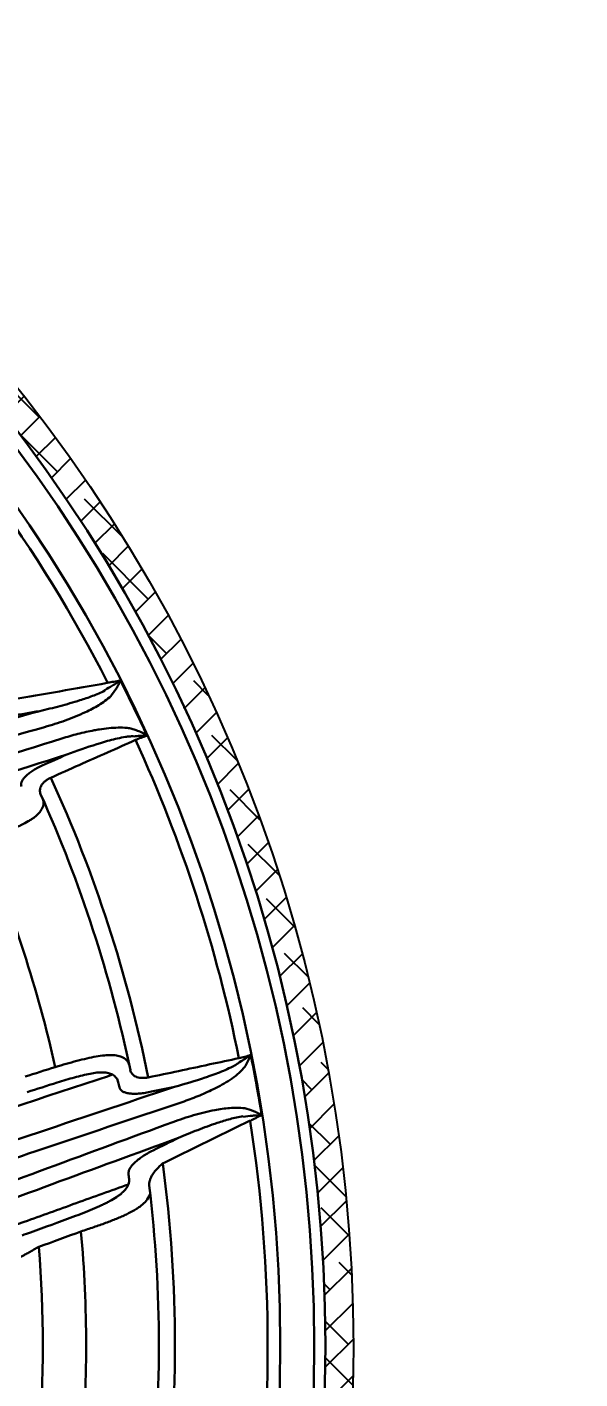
# Model space of a CAD drawing. Header units: inches. Extents: x 975 to 1816, y 133 to 420.
# Drawn here: x 1601.8 to 1623.3, y 275.1 to 327.7 of the extents above; entities that cross this region are included whole.
import ezdxf

# ---------------------------------------------------------------- set-up
doc = ezdxf.new("R2010")
doc.units = ezdxf.units.IN
doc.header["$MEASUREMENT"] = 0
doc.linetypes.add('CENTER', pattern=[2, 1.25, -0.25, 0.25, -0.25])
doc.layers.get('0').update_dxf_attribs({"lineweight": 30})
doc.layers.add('Center', color=1, linetype='CENTER', lineweight=18)
doc.layers.add('FORMAT', color=7, linetype='Continuous')
doc.styles.add('TCVN', font='tcvn+7284-2003r.ttf', dxfattribs={"height": 2.5})
doc.dimstyles.new('TCVN', dxfattribs={"dimtxt": 2.5, "dimasz": 3, "dimexe": 0.1, "dimexo": 0.0625, "dimgap": 0.09, "dimtad": 0, "dimtoh": 1, "dimdec": 0, "dimzin": 0, "dimdsep": 46, "dimtxsty": 'TCVN', "dimcen": 0.09, "dimclrd": 2, "dimclre": 2, "dimclrt": 1, "dimadec": 0, "dimazin": 0, "dimtfac": 1, "dimtdec": 0, "dimtofl": 0, "dimtmove": 0, "dimatfit": 3, "dimfxl": 1, "dimtolj": 1, "dimtzin": 0, "dimlwd": 18, "dimlwe": 18, "dimarcsym": 0})

# ---------------------------------------------------------------- blocks, each defined once
blk = doc.blocks.new('*D74')
at = {"layer": 'Center', "color": 2, "linetype": 'Continuous', "lineweight": 18, "transparency": 16777216}
for p, q in [((1611.12, 353.394), (1591.198, 326.267)), ((1614.12, 353.394), (1611.12, 353.394))]:
    blk.add_line(p, q, dxfattribs=at)
at = {"layer": 'Center', "color": 2, "lineweight": 18, "transparency": 16777216}
for p, q in [((1554.506, 276.426), (1554.686, 276.426)), ((1554.596, 276.336), (1554.596, 276.516))]:
    blk.add_line(p, q, dxfattribs=at)
at = {"layer": 'Center', "color": 2, "transparency": 16777216}
blk.add_solid([(1590.795, 326.563), (1591.601, 325.971), (1589.422, 323.849)], dxfattribs=at)
at = {"layer": 'Defpoints', "color": 0, "transparency": 16777216}
for p in [(1589.422, 323.849), (1519.769, 229.002)]:
    blk.add_point(p, dxfattribs=at)
at = {"layer": 'Center', "color": 1, "transparency": 16777216, "insert": (1617.21, 353.394), "char_height": 2.5, "attachment_point": 5, "style": 'TCVN'}
blk.add_mtext('\\A1;∅118', dxfattribs=at)
blk = doc.blocks.new('*D75')
at = {"layer": 'Center', "color": 2, "linetype": 'Continuous', "lineweight": 18, "transparency": 16777216}
for p, q in [((1614.022, 341.958), (1566.443, 289.491)), ((1617.022, 341.958), (1614.022, 341.958))]:
    blk.add_line(p, q, dxfattribs=at)
at = {"layer": 'Center', "color": 2, "lineweight": 18, "transparency": 16777216}
for p, q in [((1554.506, 276.426), (1554.686, 276.426)), ((1554.596, 276.336), (1554.596, 276.516))]:
    blk.add_line(p, q, dxfattribs=at)
at = {"layer": 'Center', "color": 2, "transparency": 16777216}
blk.add_solid([(1566.073, 289.826), (1566.814, 289.155), (1564.428, 287.268)], dxfattribs=at)
at = {"layer": 'Defpoints', "color": 0, "transparency": 16777216}
for p in [(1564.428, 287.268), (1544.763, 265.583)]:
    blk.add_point(p, dxfattribs=at)
at = {"layer": 'Center', "color": 1, "transparency": 16777216, "insert": (1619.737, 341.958), "char_height": 2.5, "attachment_point": 5, "style": 'TCVN'}
blk.add_mtext('\\A1;∅29', dxfattribs=at)

msp = doc.modelspace()

# ---------------------------------------------------------------- hatches: boundary and pattern name
at = {"layer": 'FORMAT'}
h = msp.add_hatch(dxfattribs=at)
h.set_pattern_fill('ANSI38', color=3, scale=8)
h.paths.add_polyline_path([(1554.596, 336.264, 0.414214), (1494.668, 276.336, 0.414214), (1554.596, 216.408), (1554.596, 217.588, -0.414214), (1495.758, 276.426, -0.414214), (1554.596, 335.264)])
h.paths.add_polyline_path([(1554.596, 336.264), (1554.596, 335.264, -0.414214), (1613.434, 276.426, -0.414214), (1554.596, 217.588), (1554.596, 216.408, 0.414214), (1614.524, 276.336, 0.414214)])
h.paths.add_polyline_path([(1560.855, 334.334), (1566.535, 333.435), (1567.473, 339.362), (1561.793, 340.261)], flags=9)

# ---------------------------------------------------------------- linework, layer by layer
for radius in [58.838, 58.403, 57.085]:
    msp.add_circle((1554.596, 276.426), radius)
for radius, start, end in [(56.593, 27.1187, 44.8813), (57.068, 24.5798, 26.9555), (56.593, 11.3945, 24.6055), (52.986, 11.3576, 24.6424), (52.362, 11.8124, 24.1876), (49.533, 12.6372, 23.3628), (57.068, 9.0445, 11.4202), (56.593, 351.1187, 8.8813), (52.986, 352.3216, 7.6784), (52.362, 353.1691, 6.8309), (49.533, 354.8532, 5.1468), (47.848, 355.3945, 4.6055)]:
    msp.add_arc((1554.596, 276.426), radius, start, end)
for points, knots in [([(1601.239, 301.563), (1601.858, 301.666), (1602.476, 301.772), (1603.711, 301.986), (1604.329, 302.096), (1604.946, 302.204)], [0, 0, 0, 0, 0.5, 0.5, 1, 1, 1, 1]), ([(1603.886, 301.53), (1604.052, 301.582), (1604.216, 301.637), (1604.46, 301.729), (1604.541, 301.761), (1604.7, 301.829), (1604.779, 301.866), (1604.856, 301.907)], [0, 0, 0, 0, 0.5, 0.5, 0.75, 0.75, 1, 1, 1, 1]), ([(1604.856, 301.907), (1604.854, 301.908), (1604.853, 301.91), (1604.852, 301.913), (1604.851, 301.915), (1604.85, 301.918), (1604.85, 301.92), (1604.85, 301.924), (1604.851, 301.928), (1604.852, 301.931)], [0, 0, 0, 0, 0.0000422428, 0.0000422428, 0.0000422428, 0.000084418, 0.000084418, 0.000084418, 0.0001407012, 0.0001407012, 0.0001407012, 0.0001407012]), ([(1604.852, 301.931), (1604.955, 301.986), (1605.057, 302.044), (1605.21, 302.136), (1605.26, 302.167), (1605.336, 302.215), (1605.361, 302.231), (1605.398, 302.256), (1605.411, 302.264), (1605.429, 302.277), (1605.436, 302.281), (1605.445, 302.288), (1605.448, 302.29), (1605.452, 302.294), (1605.453, 302.295), (1605.455, 302.298), (1605.456, 302.3), (1605.455, 302.302)], [0, 0, 0, 0, 0.5, 0.5, 0.75, 0.75, 0.875, 0.875, 0.9375, 0.9375, 0.96875, 0.96875, 0.984375, 0.984375, 0.992188, 0.992188, 1, 1, 1, 1]), ([(1604.946, 302.204), (1604.951, 302.209), (1604.956, 302.213), (1604.961, 302.218), (1604.963, 302.219), (1604.965, 302.221), (1604.967, 302.223)], [0, 0, 0, 0, 0.0001038946, 0.0001038946, 0.0001038946, 0.0001448338, 0.0001448338, 0.0001448338, 0.0001448338]), ([(1604.967, 302.223), (1605.047, 302.23), (1605.128, 302.241), (1605.291, 302.267), (1605.373, 302.283), (1605.455, 302.302)], [0, 0, 0, 0, 0.5, 0.5, 1, 1, 1, 1]), ([(1605.464, 302.294), (1605.463, 302.287), (1605.46, 302.28), (1605.454, 302.267), (1605.451, 302.26), (1605.441, 302.24), (1605.434, 302.227), (1605.414, 302.187), (1605.4, 302.161), (1605.357, 302.084), (1605.326, 302.033), (1605.231, 301.883), (1605.162, 301.787), (1605.087, 301.695)], [0, 0, 0, 0, 0.03125, 0.03125, 0.0625, 0.0625, 0.125, 0.125, 0.25, 0.25, 0.5, 0.5, 1, 1, 1, 1]), ([(1605.464, 302.294), (1605.463, 302.296), (1605.462, 302.297), (1605.461, 302.299), (1605.459, 302.3), (1605.457, 302.301), (1605.455, 302.302)], [0, 0, 0, 0, 0.0000252961, 0.0000252961, 0.0000252961, 0.00005828994, 0.00005828994, 0.00005828994, 0.00005828994]), ([(1602.325, 301.114), (1602.588, 301.173), (1602.85, 301.237), (1603.371, 301.375), (1603.63, 301.449), (1603.886, 301.53)], [0, 0, 0, 0, 0.5, 0.5, 1, 1, 1, 1]), ([(1605.087, 301.695), (1605.017, 301.626), (1604.941, 301.564), (1604.783, 301.448), (1604.702, 301.394), (1604.452, 301.242), (1604.279, 301.152), (1604.102, 301.069)], [0, 0, 0, 0, 0.25, 0.25, 0.5, 0.5, 1, 1, 1, 1]), ([(1592.283, 298.279), (1593.946, 298.742), (1595.615, 299.211), (1598.966, 300.157), (1600.644, 300.634), (1602.325, 301.114)], [0, 0, 0, 0, 0.5, 0.5, 1, 1, 1, 1]), ([(1604.102, 301.069), (1603.845, 300.949), (1603.584, 300.843), (1603.054, 300.652), (1602.785, 300.566), (1602.513, 300.489)], [0, 0, 0, 0, 0.5, 0.5, 1, 1, 1, 1]), ([(1602.513, 300.489), (1600.842, 300.015), (1599.173, 299.543), (1595.841, 298.608), (1594.182, 298.145), (1592.529, 297.688)], [0, 0, 0, 0, 0.5, 0.5, 1, 1, 1, 1]), ([(1603.182, 300.045), (1603.39, 300.11), (1603.599, 300.17), (1604.02, 300.277), (1604.233, 300.324), (1604.447, 300.363)], [0, 0, 0, 0, 0.5, 0.5, 1, 1, 1, 1]), ([(1604.65, 300.397), (1604.769, 300.417), (1604.889, 300.433), (1605.129, 300.458), (1605.249, 300.466), (1605.49, 300.471), (1605.611, 300.467), (1605.789, 300.447), (1605.848, 300.437), (1605.965, 300.41), (1606.023, 300.393), (1606.08, 300.37)], [0, 0, 0, 0, 0.25, 0.25, 0.5, 0.5, 0.75, 0.75, 0.875, 0.875, 1, 1, 1, 1]), ([(1606.08, 300.37), (1606.151, 300.341), (1606.221, 300.309), (1606.325, 300.258), (1606.359, 300.24), (1606.41, 300.213), (1606.427, 300.204), (1606.452, 300.189), (1606.46, 300.185), (1606.477, 300.175), (1606.485, 300.17), (1606.492, 300.164)], [0, 0, 0, 0, 0.5, 0.5, 0.75, 0.75, 0.875, 0.875, 0.9375, 0.9375, 1, 1, 1, 1]), ([(1605.981, 300.129), (1605.927, 300.132), (1605.874, 300.129), (1605.768, 300.121), (1605.715, 300.114), (1605.558, 300.091), (1605.453, 300.07), (1605.142, 300), (1604.937, 299.943), (1604.733, 299.881)], [0, 0, 0, 0, 0.125, 0.125, 0.25, 0.25, 0.5, 0.5, 1, 1, 1, 1]), ([(1606.493, 300.15), (1606.492, 300.151), (1606.491, 300.152), (1606.488, 300.152), (1606.487, 300.153), (1606.483, 300.153), (1606.48, 300.153), (1606.472, 300.154), (1606.467, 300.154), (1606.451, 300.154), (1606.44, 300.154), (1606.408, 300.153), (1606.386, 300.153), (1606.322, 300.151), (1606.279, 300.149), (1606.15, 300.142), (1606.065, 300.136), (1605.981, 300.129)], [0, 0, 0, 0, 0.007813, 0.007813, 0.015625, 0.015625, 0.03125, 0.03125, 0.0625, 0.0625, 0.125, 0.125, 0.25, 0.25, 0.5, 0.5, 1, 1, 1, 1]), ([(1606.492, 300.164), (1606.493, 300.162), (1606.494, 300.159), (1606.494, 300.157), (1606.495, 300.155), (1606.494, 300.153), (1606.493, 300.15)], [0, 0, 0, 0, 0.00003455697, 0.00003455697, 0.00003455697, 0.0000682504, 0.0000682504, 0.0000682504, 0.0000682504]), ([(1601.622, 298.171), (1601.599, 298.224), (1601.598, 298.282), (1601.633, 298.381), (1601.651, 298.415), (1601.697, 298.485), (1601.726, 298.521), (1601.796, 298.594), (1601.837, 298.632), (1601.928, 298.706), (1601.979, 298.743), (1602.092, 298.817), (1602.152, 298.853), (1602.281, 298.923), (1602.349, 298.957), (1602.421, 298.989)], [0, 0, 0, 0, 0.25, 0.25, 0.375, 0.375, 0.5, 0.5, 0.625, 0.625, 0.75, 0.75, 0.875, 0.875, 1, 1, 1, 1]), ([(1602.756, 298.518), (1602.711, 298.498), (1602.67, 298.476), (1602.593, 298.429), (1602.558, 298.403), (1602.494, 298.35), (1602.467, 298.323), (1602.419, 298.266), (1602.399, 298.238), (1602.367, 298.18), (1602.355, 298.151), (1602.338, 298.094), (1602.332, 298.066), (1602.328, 297.982), (1602.338, 297.929), (1602.36, 297.879)], [0, 0, 0, 0, 0.125, 0.125, 0.25, 0.25, 0.375, 0.375, 0.5, 0.5, 0.625, 0.625, 0.75, 0.75, 1, 1, 1, 1]), ([(1602.446, 297.688), (1602.47, 297.634), (1602.479, 297.575), (1602.467, 297.448), (1602.447, 297.38), (1602.41, 297.307)], [0, 0, 0, 0, 0.5, 0.5, 1, 1, 1, 1]), ([(1602.41, 297.307), (1602.354, 297.194), (1602.257, 297.087), (1602.083, 296.955), (1602.046, 296.928), (1601.967, 296.876), (1601.925, 296.85), (1601.793, 296.773), (1601.698, 296.722), (1601.542, 296.647), (1601.488, 296.621), (1601.376, 296.571), (1601.318, 296.545), (1601.141, 296.47), (1601.018, 296.42), (1600.761, 296.321), (1600.628, 296.27), (1600.352, 296.169), (1600.211, 296.119), (1600.067, 296.068)], [0, 0, 0, 0, 0.25, 0.25, 0.3125, 0.3125, 0.375, 0.375, 0.5, 0.5, 0.5625, 0.5625, 0.625, 0.625, 0.75, 0.75, 0.875, 0.875, 1, 1, 1, 1]), ([(1602.928, 287.262), (1603.221, 287.349), (1603.5, 287.429), (1603.901, 287.535), (1604.033, 287.568), (1604.282, 287.625), (1604.401, 287.65), (1604.628, 287.69), (1604.736, 287.706), (1604.941, 287.726), (1605.035, 287.731), (1605.209, 287.727), (1605.288, 287.718), (1605.432, 287.688), (1605.496, 287.666), (1605.552, 287.637)], [0, 0, 0, 0, 0.25, 0.25, 0.375, 0.375, 0.5, 0.5, 0.625, 0.625, 0.75, 0.75, 0.875, 0.875, 1, 1, 1, 1]), ([(1610.099, 287.453), (1610.172, 287.496), (1610.244, 287.541), (1610.352, 287.611), (1610.388, 287.635), (1610.441, 287.671), (1610.459, 287.684), (1610.486, 287.702), (1610.494, 287.708), (1610.508, 287.718), (1610.512, 287.721), (1610.518, 287.726), (1610.52, 287.728), (1610.523, 287.731), (1610.524, 287.732), (1610.526, 287.734), (1610.527, 287.735), (1610.527, 287.736)], [0, 0, 0, 0, 0.5, 0.5, 0.75, 0.75, 0.875, 0.875, 0.9375, 0.9375, 0.96875, 0.96875, 0.984375, 0.984375, 0.992188, 0.992188, 1, 1, 1, 1]), ([(1610.534, 287.725), (1610.531, 287.716), (1610.528, 287.707), (1610.52, 287.689), (1610.516, 287.68), (1610.504, 287.654), (1610.496, 287.637), (1610.471, 287.585), (1610.453, 287.55), (1610.4, 287.448), (1610.362, 287.381), (1610.322, 287.316)], [0, 0, 0, 0, 0.0625, 0.0625, 0.125, 0.125, 0.25, 0.25, 0.5, 0.5, 1, 1, 1, 1]), ([(1610.534, 287.725), (1610.533, 287.727), (1610.533, 287.73), (1610.532, 287.732), (1610.53, 287.734), (1610.528, 287.735), (1610.527, 287.736)], [0, 0, 0, 0, 0.00003455697, 0.00003455697, 0.00003455697, 0.0000682504, 0.0000682504, 0.0000682504, 0.0000682504]), ([(1605.552, 287.637), (1605.624, 287.599), (1605.681, 287.556), (1605.765, 287.461), (1605.793, 287.408), (1605.805, 287.35)], [0, 0, 0, 0, 0.5, 0.5, 1, 1, 1, 1]), ([(1608.905, 287.361), (1608.919, 287.364), (1608.933, 287.367), (1608.947, 287.37), (1609.323, 287.449), (1609.698, 287.528), (1610.073, 287.606)], [0, 0, 0, 0, 0.00022606, 0.00022606, 0.00022606, 0.006223299, 0.006223299, 0.006223299, 0.006223299]), ([(1608.945, 286.919), (1609.146, 286.989), (1609.345, 287.064), (1609.638, 287.19), (1609.735, 287.235), (1609.876, 287.308), (1609.923, 287.334), (1610.013, 287.389), (1610.058, 287.419), (1610.099, 287.453)], [0, 0, 0, 0, 0.5, 0.5, 0.75, 0.75, 0.875, 0.875, 1, 1, 1, 1]), ([(1610.322, 287.316), (1610.289, 287.263), (1610.252, 287.216), (1610.173, 287.125), (1610.131, 287.083), (1609.999, 286.961), (1609.904, 286.888), (1609.706, 286.749), (1609.604, 286.685), (1609.395, 286.565), (1609.289, 286.508), (1609.181, 286.453)], [0, 0, 0, 0, 0.125, 0.125, 0.25, 0.25, 0.5, 0.5, 0.75, 0.75, 1, 1, 1, 1]), ([(1605.158, 286.967), (1605.11, 286.995), (1605.055, 287.016), (1604.933, 287.045), (1604.865, 287.053), (1604.718, 287.057), (1604.638, 287.053), (1604.466, 287.036), (1604.376, 287.022), (1604.188, 286.987), (1604.09, 286.965), (1603.886, 286.916), (1603.78, 286.888), (1603.457, 286.798), (1603.234, 286.73), (1603.003, 286.658)], [0, 0, 0, 0, 0.125, 0.125, 0.25, 0.25, 0.375, 0.375, 0.5, 0.5, 0.625, 0.625, 0.75, 0.75, 1, 1, 1, 1]), ([(1605.379, 286.677), (1605.367, 286.735), (1605.342, 286.787), (1605.269, 286.884), (1605.22, 286.928), (1605.158, 286.967)], [0, 0, 0, 0, 0.5, 0.5, 1, 1, 1, 1]), ([(1605.848, 287.144), (1605.86, 287.091), (1605.882, 287.042), (1605.935, 286.978), (1605.956, 286.957), (1606.003, 286.921), (1606.03, 286.905), (1606.09, 286.878), (1606.123, 286.866), (1606.195, 286.849), (1606.233, 286.843), (1606.314, 286.837), (1606.358, 286.837), (1606.449, 286.844), (1606.496, 286.85), (1606.544, 286.86)], [0, 0, 0, 0, 0.25, 0.25, 0.375, 0.375, 0.5, 0.5, 0.625, 0.625, 0.75, 0.75, 0.875, 0.875, 1, 1, 1, 1]), ([(1606.55, 286.282), (1606.472, 286.266), (1606.397, 286.254), (1606.251, 286.234), (1606.179, 286.228), (1606.046, 286.222), (1605.984, 286.222), (1605.866, 286.228), (1605.811, 286.234), (1605.712, 286.253), (1605.667, 286.265), (1605.609, 286.287), (1605.59, 286.295), (1605.556, 286.312), (1605.54, 286.321), (1605.469, 286.371), (1605.435, 286.418), (1605.423, 286.475)], [0, 0, 0, 0, 0.125, 0.125, 0.25, 0.25, 0.375, 0.375, 0.5, 0.5, 0.625, 0.625, 0.6875, 0.6875, 0.75, 0.75, 1, 1, 1, 1]), ([(1608.996, 286.362), (1608.8, 286.267), (1608.6, 286.181), (1608.197, 286.019), (1607.992, 285.945), (1607.786, 285.876)], [0, 0, 0, 0, 0.5, 0.5, 1, 1, 1, 1]), ([(1609.132, 285.587), (1609.324, 285.624), (1609.517, 285.654), (1609.808, 285.677), (1609.906, 285.682), (1610.102, 285.681), (1610.2, 285.675), (1610.298, 285.66)], [0, 0, 0, 0, 0.5, 0.5, 0.75, 0.75, 1, 1, 1, 1]), ([(1610.298, 285.66), (1610.412, 285.63), (1610.524, 285.593), (1610.689, 285.527), (1610.744, 285.504), (1610.824, 285.467), (1610.851, 285.454), (1610.891, 285.434), (1610.904, 285.427), (1610.923, 285.417), (1610.93, 285.413), (1610.943, 285.406), (1610.949, 285.402), (1610.954, 285.397)], [0, 0, 0, 0, 0.5, 0.5, 0.75, 0.75, 0.875, 0.875, 0.9375, 0.9375, 0.96875, 0.96875, 1, 1, 1, 1]), ([(1597.782, 281.52), (1599.388, 282.122), (1601.003, 282.724), (1604.248, 283.925), (1605.875, 284.525), (1607.506, 285.123)], [0, 0, 0, 0, 0.5, 0.5, 1, 1, 1, 1]), ([(1610.482, 285.165), (1609.919, 284.89), (1609.355, 284.616), (1608.23, 284.063), (1607.668, 283.785), (1607.106, 283.505)], [0, 0, 0, 0, 0.5, 0.5, 1, 1, 1, 1]), ([(1607.506, 285.123), (1607.771, 285.22), (1608.039, 285.309), (1608.58, 285.466), (1608.854, 285.534), (1609.132, 285.587)], [0, 0, 0, 0, 0.5, 0.5, 1, 1, 1, 1]), ([(1609.229, 285.088), (1608.973, 285.003), (1608.72, 284.91), (1608.218, 284.716), (1607.969, 284.613), (1607.721, 284.507)], [0, 0, 0, 0, 0.5, 0.5, 1, 1, 1, 1]), ([(1610.235, 285.353), (1610.148, 285.341), (1610.063, 285.324), (1609.894, 285.286), (1609.81, 285.264), (1609.559, 285.195), (1609.393, 285.143), (1609.229, 285.088)], [0, 0, 0, 0, 0.25, 0.25, 0.5, 0.5, 1, 1, 1, 1]), ([(1610.246, 285.331), (1610.243, 285.333), (1610.241, 285.335), (1610.239, 285.337), (1610.237, 285.339), (1610.236, 285.342), (1610.235, 285.344), (1610.234, 285.347), (1610.234, 285.349), (1610.234, 285.352), (1610.234, 285.352), (1610.234, 285.353), (1610.235, 285.353)], [0, 0, 0, 0, 0.000045235, 0.000045235, 0.000045235, 0.0000912073, 0.0000912073, 0.0000912073, 0.0001333012, 0.0001333012, 0.0001333012, 0.0001415109, 0.0001415109, 0.0001415109, 0.0001415109]), ([(1610.951, 285.386), (1610.952, 285.388), (1610.95, 285.389), (1610.946, 285.39), (1610.944, 285.39), (1610.938, 285.391), (1610.935, 285.391), (1610.923, 285.391), (1610.916, 285.391), (1610.894, 285.39), (1610.879, 285.389), (1610.834, 285.387), (1610.804, 285.386), (1610.715, 285.38), (1610.655, 285.376), (1610.478, 285.36), (1610.361, 285.347), (1610.246, 285.331)], [0, 0, 0, 0, 0.007812, 0.007812, 0.015625, 0.015625, 0.03125, 0.03125, 0.0625, 0.0625, 0.125, 0.125, 0.25, 0.25, 0.5, 0.5, 1, 1, 1, 1]), ([(1610.482, 285.165), (1610.489, 285.165), (1610.496, 285.164), (1610.502, 285.164), (1610.505, 285.163), (1610.508, 285.163), (1610.51, 285.163)], [0, 0, 0, 0, 0.0001038946, 0.0001038946, 0.0001038946, 0.0001448338, 0.0001448338, 0.0001448338, 0.0001448338]), ([(1610.951, 285.386), (1610.874, 285.353), (1610.798, 285.318), (1610.651, 285.243), (1610.58, 285.204), (1610.51, 285.163)], [0, 0, 0, 0, 0.5, 0.5, 1, 1, 1, 1]), ([(1610.954, 285.397), (1610.954, 285.395), (1610.955, 285.393), (1610.954, 285.392), (1610.954, 285.389), (1610.952, 285.388), (1610.951, 285.386)], [0, 0, 0, 0, 0.00002529611, 0.00002529611, 0.00002529611, 0.00005828994, 0.00005828994, 0.00005828994, 0.00005828994]), ([(1607.721, 284.507), (1606.079, 283.907), (1604.441, 283.306), (1601.173, 282.103), (1599.548, 281.501), (1597.931, 280.898)], [0, 0, 0, 0, 0.5, 0.5, 1, 1, 1, 1]), ([(1605.777, 283.118), (1605.773, 283.147), (1605.776, 283.178), (1605.794, 283.245), (1605.809, 283.28), (1605.85, 283.352), (1605.876, 283.389), (1605.94, 283.465), (1605.977, 283.505), (1606.062, 283.585), (1606.108, 283.625), (1606.211, 283.705), (1606.268, 283.746), (1606.449, 283.867), (1606.584, 283.945), (1606.732, 284.019)], [0, 0, 0, 0, 0.125, 0.125, 0.25, 0.25, 0.375, 0.375, 0.5, 0.5, 0.625, 0.625, 0.75, 0.75, 1, 1, 1, 1]), ([(1607.106, 283.505), (1607.018, 283.437), (1606.942, 283.366), (1606.841, 283.254), (1606.81, 283.217), (1606.754, 283.142), (1606.729, 283.105), (1606.684, 283.03), (1606.664, 282.993), (1606.631, 282.921), (1606.618, 282.885), (1606.597, 282.815), (1606.59, 282.781), (1606.582, 282.715), (1606.582, 282.684), (1606.586, 282.653)], [0, 0, 0, 0, 0.25, 0.25, 0.375, 0.375, 0.5, 0.5, 0.625, 0.625, 0.75, 0.75, 0.875, 0.875, 1, 1, 1, 1]), ([(1597.685, 279.774), (1599.025, 280.261), (1600.37, 280.748), (1602.393, 281.48), (1603.068, 281.724), (1604.42, 282.212), (1605.097, 282.456), (1605.775, 282.7)], [0, 0, 0, 0, 0.5, 0.5, 0.75, 0.75, 1, 1, 1, 1]), ([(1603.61, 281.431), (1603.744, 281.481), (1603.877, 281.531), (1604.136, 281.632), (1604.261, 281.683), (1604.502, 281.784), (1604.618, 281.835), (1604.784, 281.912), (1604.838, 281.938), (1604.942, 281.99), (1604.993, 282.016), (1605.137, 282.094), (1605.226, 282.147), (1605.347, 282.227), (1605.385, 282.254), (1605.458, 282.308), (1605.492, 282.336), (1605.648, 282.474), (1605.732, 282.585), (1605.775, 282.7)], [0, 0, 0, 0, 0.125, 0.125, 0.25, 0.25, 0.375, 0.375, 0.4375, 0.4375, 0.5, 0.5, 0.625, 0.625, 0.6875, 0.6875, 0.75, 0.75, 1, 1, 1, 1]), ([(1606.626, 282.305), (1606.52, 282.107), (1606.42, 281.99), (1606.234, 281.844), (1606.194, 281.814), (1606.108, 281.756), (1606.062, 281.728), (1605.917, 281.642), (1605.811, 281.586), (1605.636, 281.502), (1605.575, 281.475), (1605.448, 281.419), (1605.382, 281.391), (1605.179, 281.307), (1605.037, 281.252), (1604.741, 281.143), (1604.586, 281.089), (1604.344, 281.006), (1604.262, 280.979), (1604.097, 280.924), (1604.013, 280.896), (1603.929, 280.869)], [0, 0, 0, 0, 0.25, 0.25, 0.3125, 0.3125, 0.375, 0.375, 0.5, 0.5, 0.5625, 0.5625, 0.625, 0.625, 0.75, 0.75, 0.875, 0.875, 0.9375, 0.9375, 1, 1, 1, 1]), ([(1602.097, 280.16), (1602.028, 280.122), (1601.962, 280.085), (1601.874, 280.036), (1601.846, 280.021), (1601.794, 279.991), (1601.769, 279.978), (1601.726, 279.953), (1601.706, 279.942), (1601.672, 279.923), (1601.657, 279.915), (1601.621, 279.895), (1601.609, 279.888), (1601.609, 279.888)], [0, 0, 0, 0, 0.25, 0.25, 0.375, 0.375, 0.5, 0.5, 0.625, 0.625, 0.75, 0.75, 1, 1, 1, 1])]:
    msp.add_open_spline(points, degree=3, knots=knots)
for points in [[(1602.325, 301.114), (1601.963, 301.051), (1601.601, 300.989), (1601.238, 300.928)], [(1604.447, 300.363), (1604.515, 300.375), (1604.582, 300.387), (1604.65, 300.397)], [(1597.529, 298.272), (1599.409, 298.859), (1601.295, 299.451), (1603.182, 300.045)], [(1604.547, 299.825), (1604.151, 299.703), (1603.761, 299.566), (1603.373, 299.418)], [(1604.733, 299.881), (1604.671, 299.863), (1604.609, 299.844), (1604.547, 299.825)], [(1604.733, 299.881), (1604.733, 299.881), (1604.733, 299.881), (1604.733, 299.881)], [(1606.05, 299.989), (1605.687, 299.826), (1605.324, 299.663), (1604.961, 299.5)], [(1606.493, 300.15), (1606.34, 300.106), (1606.19, 300.052), (1606.05, 299.989)], [(1603.373, 299.418), (1601.474, 298.818), (1599.577, 298.22), (1597.686, 297.628)], [(1602.421, 298.989), (1602.738, 299.133), (1603.055, 299.276), (1603.373, 299.418)], [(1604.961, 299.5), (1604.223, 299.178), (1603.488, 298.851), (1602.756, 298.518)], [(1610.073, 287.606), (1610.223, 287.638), (1610.376, 287.682), (1610.527, 287.736)], [(1601.755, 286.889), (1602.145, 287.016), (1602.537, 287.14), (1602.928, 287.262)], [(1606.544, 286.86), (1607.332, 287.021), (1608.119, 287.189), (1608.905, 287.361)], [(1605.158, 286.967), (1603.876, 286.546), (1602.597, 286.125), (1601.32, 285.704)], [(1603.003, 286.658), (1602.612, 286.536), (1602.222, 286.412), (1601.832, 286.285)], [(1605.423, 286.475), (1605.408, 286.542), (1605.394, 286.61), (1605.379, 286.677)], [(1607.572, 286.495), (1607.972, 286.603), (1608.369, 286.722), (1608.761, 286.856)], [(1608.761, 286.856), (1608.822, 286.877), (1608.884, 286.898), (1608.945, 286.92)], [(1608.945, 286.92), (1608.945, 286.92), (1608.945, 286.92), (1608.945, 286.919)], [(1601.919, 284.601), (1603.797, 285.232), (1605.683, 285.864), (1607.572, 286.495)], [(1607.572, 286.495), (1607.232, 286.423), (1606.891, 286.352), (1606.55, 286.282)], [(1609.181, 286.453), (1609.12, 286.422), (1609.058, 286.392), (1608.996, 286.362)], [(1607.786, 285.876), (1605.91, 285.247), (1604.036, 284.617), (1602.171, 283.987)], [(1597.456, 283.176), (1598.944, 283.626), (1600.433, 284.101), (1601.919, 284.601)], [(1606.732, 284.019), (1607.062, 284.182), (1607.391, 284.345), (1607.721, 284.507)], [(1602.171, 283.987), (1600.688, 283.486), (1599.203, 283.01), (1597.718, 282.559)], [(1605.802, 282.916), (1605.793, 282.983), (1605.785, 283.05), (1605.777, 283.118)], [(1605.775, 282.7), (1605.8, 282.777), (1605.809, 282.849), (1605.802, 282.916)], [(1601.972, 280.832), (1602.519, 281.028), (1603.065, 281.228), (1603.61, 281.431)], [(1603.929, 280.869), (1603.384, 280.665), (1602.837, 280.464), (1602.289, 280.267)], [(1601.642, 280.715), (1601.749, 280.752), (1601.859, 280.792), (1601.972, 280.832)], [(1602.289, 280.267), (1602.223, 280.23), (1602.159, 280.194), (1602.097, 280.16)]]:
    msp.add_open_spline(points, degree=3)
msp.add_circle((1554.596, 276.336), 59.928, dxfattribs=at)

# ---------------------------------------------------------------- dimensions: what is measured, and where the dimension line sits
at = {"layer": 'Center'}
for p1, p2, picture, middle in [((1519.769, 229.002), (1589.422, 323.849), '*D74', (1617.21, 353.394)), ((1544.763, 265.583), (1564.428, 287.268), '*D75', (1619.737, 341.958))]:
    dim = msp.add_diameter_dim_2p(p1=p1, p2=p2, dimstyle='TCVN', dxfattribs=at)
    dim.commit()
    dim.dimension.update_dxf_attribs({"geometry": picture, "text_midpoint": middle, "dimtype": 163})

doc.saveas('drawing.dxf')
